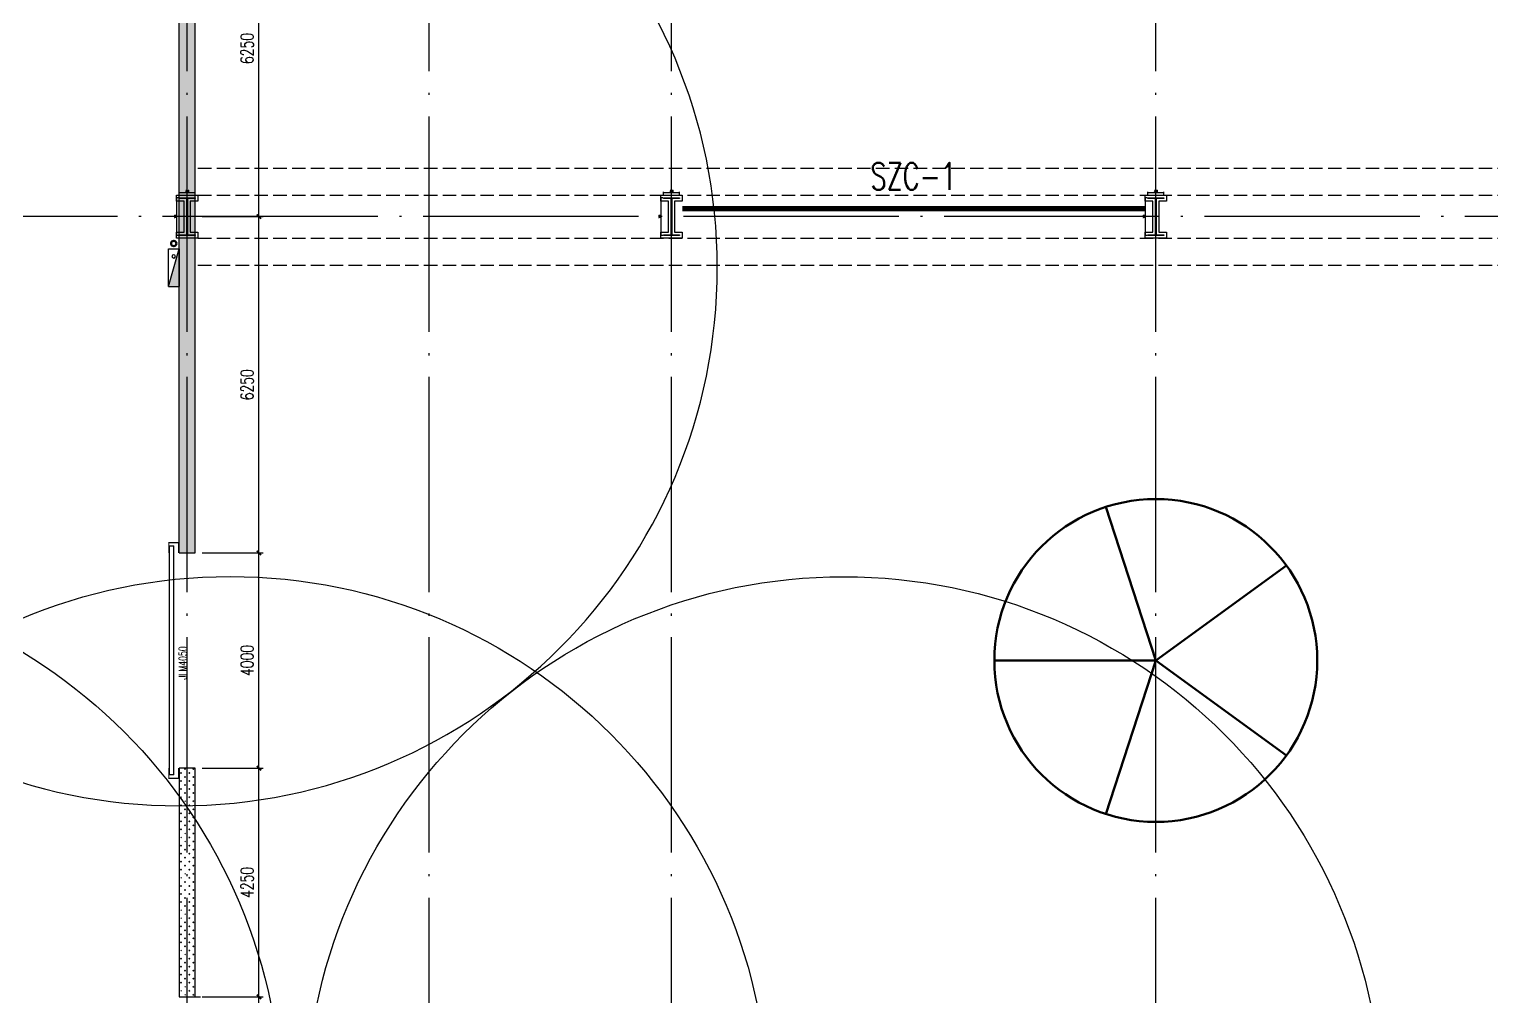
# Model space of a CAD drawing. Extents: x -1313754 to 847533, y 489853 to 941203.
# Drawn here: x -266789 to -239612, y 642070 to 660052 of the extents above; entities that cross this region are included whole.
import ezdxf
from ezdxf.enums import TextEntityAlignment as Align

# ---------------------------------------------------------------- set-up
doc = ezdxf.new("R2010")
doc.units = 0
doc.header["$LTSCALE"] = 1000
doc.header["$MEASUREMENT"] = 0
for name, pattern in [('10平面$0$DASH', [0.35, 0.25, -0.1]), ('CENTER', [2, 1.25, -0.25, 0.25, -0.25]), ('DASH', [0.35, 0.25, -0.1]), ('DOTE', [2.42, 2, -0.2, 0.02, -0.2])]:
    doc.linetypes.add(name, pattern=pattern)
doc.layers.get('Defpoints').update_dxf_attribs({"color": 210})
for name, color, linetype in [('10平面$0$WINDOW', 4, 'Continuous'), ('10平面$0$WINDOW_TEXT', 7, 'Continuous'), ('A-AXIS-DOTE', 14, 'DOTE'), ('A-AXIS-DP', 126, 'Continuous'), ('A-HATCH-2', 251, 'Continuous'), ('A-LIN-V', 9, 'Continuous'), ('A-SFCE', 30, 'Continuous'), ('A-WINDOW', 140, 'Continuous'), ('AS-COLN', 6, 'Continuous'), ('AS-WALL', 40, 'Continuous'), ('DIM_SYMB', 3, 'Continuous'), ('PUB_HATCH', 8, 'Continuous'), ('SB_ZF消火栓', 10, 'Continuous')]:
    doc.layers.add(name, color=color, linetype=linetype)
doc.layers.add('A-加建区域', color=47, linetype='Continuous', plot=False)
for name, color, linetype, lineweight in [('LG-ZF消防', 1, 'Continuous', 60), ('THIN', 7, 'Continuous', 0), ('柱间支撑', 6, 'CENTER', 0)]:
    doc.layers.add(name, color=color, linetype=linetype, lineweight=lineweight)
doc.styles.add('10平面$0$_TCH_WINDOW', font='SIMPLEX', dxfattribs={"height": 3.5, "bigfont": 'GBCBIG'})
doc.styles.add('_TCH_DIM_T3', font='SIMPLEX', dxfattribs={"width": 0.705882, "bigfont": 'GBCBIG'})
doc.styles.add('TSSD_Rein', font='tj-romans1.shx', dxfattribs={"width": 0.7, "bigfont": 'tj-hztxt.shx'})
doc.dimstyles.new('_TCH_ARCH&&10', dxfattribs={"dimtxt": 29.75, "dimasz": 10, "dimexe": 10, "dimexo": 10, "dimgap": 12.625, "dimtad": 1, "dimdec": 0, "dimzin": 0, "dimdsep": 46, "dimtxsty": '_TCH_DIM_T3', "dimblk": 'ARCHTICK', "dimcen": 0.09, "dimclrt": 7, "dimazin": 2, "dimtfac": 1, "dimtdec": 0, "dimtix": 1, "dimtmove": 2, "dimatfit": 3, "dimfxl": 0, "dimtolj": 1, "dimtzin": 0, "dimarcsym": 0})
doc.dimstyles.new('_TCH_ARCH&&80', dxfattribs={"dimtxt": 238, "dimasz": 80, "dimexe": 80, "dimexo": 80, "dimgap": 101, "dimtad": 1, "dimdec": 0, "dimzin": 0, "dimdsep": 46, "dimtxsty": '_TCH_DIM_T3', "dimblk": 'ARCHTICK', "dimcen": 0.09, "dimclrt": 7, "dimazin": 2, "dimtfac": 1, "dimtdec": 0, "dimtix": 1, "dimtmove": 2, "dimatfit": 3, "dimfxl": 0, "dimtolj": 1, "dimtzin": 0, "dimarcsym": 0})
pattern_1 = [(45, (25.49, 21.51), (-75.000002, 75.000002), [24, -82.06602]), (135, (192.46, 21.51), (-75.000002, -75.000002), [24, -82.06602])]

# ---------------------------------------------------------------- blocks, each defined once
blk = doc.blocks.new('dote')
at = {"layer": 'A-AXIS-DOTE', "ltscale": 2}
for p, q in [((-43117.8, -169748.9), (-43117.8, -75950)), ((-38617.8, -169748.9), (-38617.8, -75950)), ((-34117.8, -169748.9), (-34117.8, -75950)), ((-25117.8, -169748.9), (-25117.8, -75950)), ((100786.4, -148250), (-75513.6, -148250))]:
    blk.add_line(p, q, dxfattribs=at)
blk = doc.blocks.new('_ArchTick')
at = {"color": 0, "linetype": 'ByBlock', "const_width": 0.4}
blk.add_lwpolyline([(-0.5, -0.5), (0.5, 0.5)], dxfattribs=at)
blk = doc.blocks.new('*D1765')
at = {"layer": 'A-AXIS-DP', "color": 0, "lineweight": -2}
for p, q in [((-195790, 766880), (-195790, 766929)), ((-195790, 766919), (-195490, 766919)), ((-195490, 766880), (-195490, 766929))]:
    blk.add_line(p, q, dxfattribs=at)
at = {"layer": 'Defpoints', "color": 0}
for p in [(-195790, 766870), (-195490, 766919), (-195490, 766870)]:
    blk.add_point(p, dxfattribs=at)
at = {"layer": 'A-AXIS-DP', "color": 0, "lineweight": -2, "xscale": 10, "yscale": 10, "zscale": 10, "rotation": 180}
blk.add_blockref('_ArchTick', (-195790, 766919), dxfattribs=at)
at = {"layer": 'A-AXIS-DP', "color": 0, "lineweight": -2, "xscale": 10, "yscale": 10, "zscale": 10}
blk.add_blockref('_ArchTick', (-195490, 766919), dxfattribs=at)
at = {"layer": 'A-AXIS-DP', "color": 7, "insert": (-195640, 766946), "char_height": 29.8, "attachment_point": 5, "style": '_TCH_DIM_T3'}
blk.add_mtext('\\A1;300', dxfattribs=at)
blk = doc.blocks.new('*D1766')
at = {"layer": 'A-AXIS-DP', "color": 0, "lineweight": -2}
for p, q in [((-195800, 766820), (-195841, 766820)), ((-195831, 766120), (-195831, 766820)), ((-195800, 766120), (-195841, 766120))]:
    blk.add_line(p, q, dxfattribs=at)
at = {"layer": 'Defpoints', "color": 0}
for p in [(-195831, 766820), (-195790, 766820), (-195790, 766120)]:
    blk.add_point(p, dxfattribs=at)
at = {"layer": 'A-AXIS-DP', "color": 0, "lineweight": -2, "xscale": 10, "yscale": 10, "zscale": 10}
for p, rotation in [((-195831, 766820), 90), ((-195831, 766120), 270)]:
    blk.add_blockref('_ArchTick', p, dxfattribs=dict(at, rotation=rotation))
at = {"layer": 'A-AXIS-DP', "color": 7, "insert": (-195859, 766470), "char_height": 29.8, "attachment_point": 5, "rotation": 90, "style": '_TCH_DIM_T3'}
blk.add_mtext('\\A1;700', dxfattribs=at)
blk = doc.blocks.new('w42343')
at = {"layer": 'A-HATCH-2', "linetype": 'DASH'}
for p, q in [((-263654.2, 657470), (-128354.2, 657470)), ((-263654.2, 656970), (-128354.2, 656970)), ((-263654.2, 656170), (-128354.2, 656170)), ((-263654.2, 655670), (-128354.2, 655670))]:
    blk.add_line(p, q, dxfattribs=at)
blk = doc.blocks.new('w4324324')
at = {"layer": 'A-HATCH-2', "lineweight": 60}
for q in [(-1694760, 686605), (-1697614, 684532), (-1691907, 684532), (-1696524, 681178), (-1692997, 681178)]:
    blk.add_line((-1694760, 683605), q, dxfattribs=at)
blk.add_circle((-1694760, 683605), 3000, dxfattribs=at)
blk = doc.blocks.new('ner546')
at = {"layer": 'A-LIN-V'}
blk.add_blockref('w4324324', (565280, 43256), dxfattribs=at)
blk = doc.blocks.new('23124232432')
at = {"layer": '柱间支撑', "const_width": 100}
blk.add_lwpolyline([(-246054, 656720), (-254654, 656720)], dxfattribs=at)
at = {"layer": 'THIN', "style": 'TSSD_Rein', "width": 0.7}
blk.add_text('SZC-1', height=500, dxfattribs=at).set_placement((-250354, 656920), align=Align.BOTTOM_CENTER)
blk = doc.blocks.new('3333')
at = {"layer": 'A-SFCE', "const_width": 20}
blk.add_lwpolyline([(-227064, 766320), (-227064, 766510), (-227244, 766510), (-227244, 766320)], dxfattribs=at)
blk = doc.blocks.new('34242343243')
at = {"layer": 'A-LIN-V'}
blk.add_line((-263704, 642070), (-263604, 642070), dxfattribs=at)
at = {"layer": 'A-SFCE'}
blk.add_blockref('3333', (-36950, -116000), dxfattribs=at)
at = {"layer": 'A-SFCE', "xscale": -1, "rotation": 180}
blk.add_blockref('3333', (-36950, 1412640), dxfattribs=at)
blk = doc.blocks.new('10平面$0$$DorLib2D$00000126')
at = {"color": 0, "linetype": 'Continuous'}
for p, q in [((-0.532, 0.5), (-0.532, 0.9)), ((0.532, 0.9), (0.532, 0.5))]:
    blk.add_line(p, q, dxfattribs=at)
at = {"color": 0, "linetype": '10平面$0$DASH'}
for p, q in [((-0.532, 0.9), (0.532, 0.9)), ((-0.532, 0.5), (0.532, 0.5))]:
    blk.add_line(p, q, dxfattribs=at)
blk = doc.blocks.new('423432433333')
at = {"layer": 'PUB_HATCH'}
h = blk.add_hatch(dxfattribs=at)
h.set_pattern_fill('石膏板', color=256, scale=30, style=0)
h.set_pattern_definition(pattern_1)
h.paths.add_polyline_path([(-261010, 650370), (-261010, 662870), (-261310, 662870), (-261310, 650370)])
h = blk.add_hatch(dxfattribs=at)
h.set_pattern_fill('石膏板', color=256, scale=30, style=0)
h.set_pattern_definition(pattern_1)
h.paths.add_polyline_path([(-261310, 646370), (-261310, 642120), (-261010, 642120), (-261010, 646370)])
at = {"layer": 'AS-WALL'}
for p, q in [((-261310, 650370), (-261310, 662870)), ((-261010, 650370), (-261010, 662870)), ((-261310, 650370), (-261010, 650370)), ((-261310, 646370), (-261310, 642120)), ((-261010, 646370), (-261310, 646370)), ((-261010, 642120), (-261010, 646370)), ((-261310, 642120), (-261010, 642120))]:
    blk.add_line(p, q, dxfattribs=at)
at = {"layer": '10平面$0$WINDOW'}
ref = blk.add_blockref('10平面$0$$DorLib2D$00000126', (-261310, 648370), dxfattribs=dict(at, xscale=-4000, yscale=-200, zscale=200, rotation=269.9999999997814))
ref.add_attrib('A', 'JLM4050', (-261166, 648016), dxfattribs={"layer": '10平面$0$WINDOW_TEXT', "ltscale": 500, "height": 148.8, "rotation": 90, "style": '10平面$0$_TCH_WINDOW', "width": 0.705882})
blk = doc.blocks.new('A$C5D961328')
at = {"layer": 'SB_ZF消火栓'}
blk.add_hatch(color=256, dxfattribs=at).paths.add_polyline_path([(0, 40), (700, 40), (700, 240)])
at = {"layer": 'A-LIN-V', "ltscale": 500}
blk.add_circle((350, 40), 10001, dxfattribs=at)
at = {"layer": 'SB_ZF消火栓'}
for p, q in [((700, 240), (0, 240)), ((0, 240), (0, 40)), ((700, 240), (0, 40)), ((0, 40), (700, 40)), ((700, 240), (700, 40))]:
    blk.add_line(p, q, dxfattribs=at)
at = {"layer": 'SB_ZF消火栓', "color": 1}
blk.add_circle((140, 140), 32.5, dxfattribs=at)
blk = doc.blocks.new('43242343')
at = {"layer": 'LG-ZF消防', "linetype": 'Continuous'}
blk.add_circle((-264104, 656070), 50, dxfattribs=at)
blk = doc.blocks.new('234243242332')
at = {"layer": 'LG-ZF消防', "linetype": 'Continuous'}
blk.add_blockref('43242343', (0, 0), dxfattribs=at)
at = {"layer": 'SB_ZF消火栓', "xscale": -1, "rotation": 89.99999999999997}
blk.add_blockref('A$C5D961328', (-263964, 655970), dxfattribs=at)
at = {"layer": 'SB_ZF消火栓'}
for p in [(-272446, 639880), (-263404, 639840), (-252003, 639836)]:
    blk.add_blockref('A$C5D961328', p, dxfattribs=at)
blk = doc.blocks.new('*D789')
at = {"layer": 'A-AXIS-DP', "color": 0, "lineweight": -2}
for p, q in [((-263574, 662820), (-262440, 662820)), ((-262520, 656570), (-262520, 662820)), ((-263574, 656570), (-262440, 656570))]:
    blk.add_line(p, q, dxfattribs=at)
at = {"layer": 'Defpoints', "color": 0}
for p in [(-263654, 662820), (-262520, 662820), (-263654, 656570)]:
    blk.add_point(p, dxfattribs=at)
at = {"layer": 'A-AXIS-DP', "color": 0, "lineweight": -2, "xscale": 80, "yscale": 80, "zscale": 80}
for p, rotation in [((-262520, 662820), 90), ((-262520, 656570), 270)]:
    blk.add_blockref('_ArchTick', p, dxfattribs=dict(at, rotation=rotation))
at = {"layer": 'A-AXIS-DP', "color": 7, "insert": (-262740, 659695), "char_height": 238, "attachment_point": 5, "rotation": 90, "style": '_TCH_DIM_T3'}
blk.add_mtext('\\A1;6250', dxfattribs=at)
blk = doc.blocks.new('*D790')
at = {"layer": 'A-AXIS-DP', "color": 0, "lineweight": -2}
for p, q in [((-263574, 656570), (-262440, 656570)), ((-262520, 650320), (-262520, 656570)), ((-263574, 650320), (-262440, 650320))]:
    blk.add_line(p, q, dxfattribs=at)
at = {"layer": 'Defpoints', "color": 0}
for p in [(-263654, 656570), (-262520, 656570), (-263654, 650320)]:
    blk.add_point(p, dxfattribs=at)
at = {"layer": 'A-AXIS-DP', "color": 0, "lineweight": -2, "xscale": 80, "yscale": 80, "zscale": 80}
for p, rotation in [((-262520, 656570), 90), ((-262520, 650320), 270)]:
    blk.add_blockref('_ArchTick', p, dxfattribs=dict(at, rotation=rotation))
at = {"layer": 'A-AXIS-DP', "color": 7, "insert": (-262740, 653445), "char_height": 238, "attachment_point": 5, "rotation": 90, "style": '_TCH_DIM_T3'}
blk.add_mtext('\\A1;6250', dxfattribs=at)
blk = doc.blocks.new('*D791')
at = {"layer": 'A-AXIS-DP', "color": 0, "lineweight": -2}
for p, q in [((-263574, 650320), (-262440, 650320)), ((-262520, 646320), (-262520, 650320)), ((-263574, 646320), (-262440, 646320))]:
    blk.add_line(p, q, dxfattribs=at)
at = {"layer": 'Defpoints', "color": 0}
for p in [(-263654, 650320), (-262520, 650320), (-263654, 646320)]:
    blk.add_point(p, dxfattribs=at)
at = {"layer": 'A-AXIS-DP', "color": 0, "lineweight": -2, "xscale": 80, "yscale": 80, "zscale": 80}
for p, rotation in [((-262520, 650320), 90), ((-262520, 646320), 270)]:
    blk.add_blockref('_ArchTick', p, dxfattribs=dict(at, rotation=rotation))
at = {"layer": 'A-AXIS-DP', "color": 7, "insert": (-262740, 648320), "char_height": 238, "attachment_point": 5, "rotation": 90, "style": '_TCH_DIM_T3'}
blk.add_mtext('\\A1;4000', dxfattribs=at)
blk = doc.blocks.new('*D792')
at = {"layer": 'A-AXIS-DP', "color": 0, "lineweight": -2}
for p, q in [((-263574, 646320), (-262440, 646320)), ((-262520, 642070), (-262520, 646320)), ((-263574, 642070), (-262440, 642070))]:
    blk.add_line(p, q, dxfattribs=at)
at = {"layer": 'Defpoints', "color": 0}
for p in [(-263654, 646320), (-262520, 646320), (-263654, 642070)]:
    blk.add_point(p, dxfattribs=at)
at = {"layer": 'A-AXIS-DP', "color": 0, "lineweight": -2, "xscale": 80, "yscale": 80, "zscale": 80}
for p, rotation in [((-262520, 646320), 90), ((-262520, 642070), 270)]:
    blk.add_blockref('_ArchTick', p, dxfattribs=dict(at, rotation=rotation))
at = {"layer": 'A-AXIS-DP', "color": 7, "insert": (-262740, 644195), "char_height": 238, "attachment_point": 5, "rotation": 90, "style": '_TCH_DIM_T3'}
blk.add_mtext('\\A1;4250', dxfattribs=at)
blk = doc.blocks.new('*D793')
at = {"layer": 'A-AXIS-DP', "color": 0, "lineweight": -2}
for p, q in [((-263574, 642070), (-262440, 642070)), ((-262520, 640770), (-262520, 642070)), ((-263574, 640770), (-262440, 640770))]:
    blk.add_line(p, q, dxfattribs=at)
at = {"layer": 'Defpoints', "color": 0}
for p in [(-263654, 642070), (-262520, 642070), (-263654, 640770)]:
    blk.add_point(p, dxfattribs=at)
at = {"layer": 'A-AXIS-DP', "color": 0, "lineweight": -2, "xscale": 80, "yscale": 80, "zscale": 80}
for p, rotation in [((-262520, 642070), 90), ((-262520, 640770), 270)]:
    blk.add_blockref('_ArchTick', p, dxfattribs=dict(at, rotation=rotation))
at = {"layer": 'A-AXIS-DP', "color": 7, "insert": (-262740, 641420), "char_height": 238, "attachment_point": 5, "rotation": 90, "style": '_TCH_DIM_T3'}
blk.add_mtext('\\A1;1300', dxfattribs=at)
blk = doc.blocks.new('nt66')
at = {"layer": 'A-HATCH-2'}
blk.add_lwpolyline([(-195840, 766870), (-195440, 766870), (-195440, 766758), (-195586, 766758), (-195586, 766182), (-195440, 766182), (-195440, 766070), (-195840, 766070), (-195840, 766182), (-195694, 766182), (-195694, 766758), (-195840, 766758)], close=True, dxfattribs=at)
at = {"layer": 'AS-COLN'}
blk.add_lwpolyline([(-195790, 766820), (-195490, 766820), (-195490, 766808), (-195636, 766808), (-195636, 766132), (-195490, 766132), (-195490, 766120), (-195790, 766120), (-195790, 766132), (-195644, 766132), (-195644, 766808), (-195790, 766808)], close=True, dxfattribs=at)
at = {"layer": 'A-AXIS-DP'}
for p1, p2, distance, picture, middle in [((-195790, 766870), (-195490, 766870), 48.8, '*D1765', (-195640, 766946.2)), ((-195790, 766120), (-195790, 766820), 41.2, '*D1766', (-195858.7, 766470))]:
    dim = blk.add_aligned_dim(p1=p1, p2=p2, distance=distance, dimstyle='_TCH_ARCH&&10', dxfattribs=at)
    dim.commit()
    dim.dimension.update_dxf_attribs({"geometry": picture, "text_midpoint": middle})
blk = doc.blocks.new('33333')
for p in [(-68214, -109900), (-59214, -109900), (-50214, -109900)]:
    blk.add_blockref('nt66', p)

msp = doc.modelspace()

# ---------------------------------------------------------------- block references
at = {"layer": 'A-LIN-V', "rotation": 90.00000000000001}
msp.add_blockref('ner546', (481006.5, 1777800), dxfattribs=at)
at = {"layer": 'A-WINDOW'}
for name in ['33333', 'w42343']:
    msp.add_blockref(name, (0, 0), dxfattribs=at)
at = {"layer": 'A-加建区域'}
msp.add_blockref('423432433333', (-2694.2, -50), dxfattribs=at)
at = {"layer": 'AS-WALL'}
msp.add_blockref('dote', (-220736.4, 804820), dxfattribs=at)
at = {"layer": 'DIM_SYMB'}
msp.add_blockref('34242343243', (0, 0), dxfattribs=at)
at = {"layer": 'SB_ZF消火栓', "linetype": 'Continuous'}
msp.add_blockref('234243242332', (0, 0), dxfattribs=at)
at = {"layer": '柱间支撑'}
msp.add_blockref('23124232432', (0, 0), dxfattribs=at)

# ---------------------------------------------------------------- dimensions: what is measured, and where the dimension line sits
at = {"layer": 'A-AXIS-DP'}
for p1, p2, picture, middle in [((-263654.2, 656570), (-263654.2, 662820), '*D789', (-262740, 659695)), ((-263654.2, 650320), (-263654.2, 656570), '*D790', (-262740, 653445)), ((-263654.2, 646320), (-263654.2, 650320), '*D791', (-262740, 648320)), ((-263654.2, 642070), (-263654.2, 646320), '*D792', (-262740, 644195)), ((-263654.2, 640770), (-263654.2, 642070), '*D793', (-262740, 641420))]:
    dim = msp.add_aligned_dim(p1=p1, p2=p2, distance=-1134.2, dimstyle='_TCH_ARCH&&80', dxfattribs=at)
    dim.commit()
    dim.dimension.update_dxf_attribs({"geometry": picture, "text_midpoint": middle})

doc.saveas('drawing.dxf')
